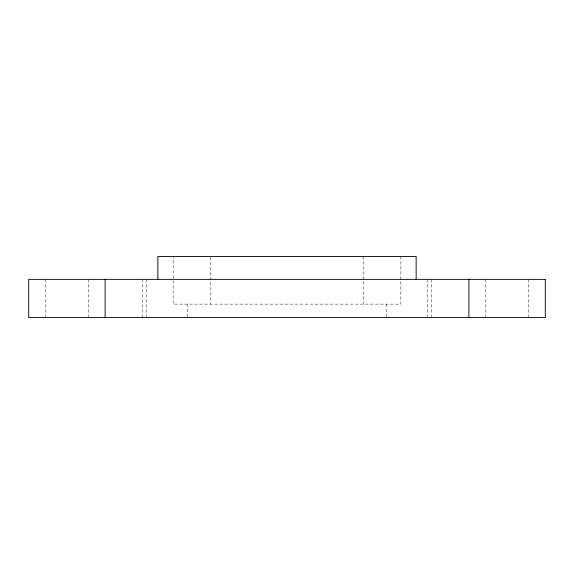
<?xml version="1.0" encoding="UTF-8"?>
<svg xmlns="http://www.w3.org/2000/svg" width="574" height="574" viewBox="0 0 574 574"><rect width="100%" height="100%" fill="white"/><g stroke="black" fill="none" stroke-linecap="round" stroke-linejoin="round"><path stroke-width="0.43" stroke-dasharray="2.87 2.15" d="M528.489 279.359L528.489 316.683M485.69 279.359L485.69 316.683M431.433 279.359L431.433 316.683M427.745 279.359L427.745 316.683M400.846 256.435L400.846 304.12L173.161 304.12L173.161 256.435M386.338 304.12L386.338 316.669M363.421 256.435L363.421 304.12M210.579 257.317L210.579 304.12M187.662 304.12L187.662 316.669M146.255 279.359L146.255 316.683M142.567 279.359L142.567 316.683M88.31 279.359L88.31 316.683M45.511 279.359L45.511 316.683"/><path stroke-width="0.86" d="M468.879 279.359L468.879 317.566M416.15 279.359L416.15 256.435L157.85 256.435L157.85 279.359M105.121 279.359L105.121 317.566M545.3 279.359L28.7 279.359L28.7 317.566L545.3 317.566L545.3 279.359"/></g></svg>
